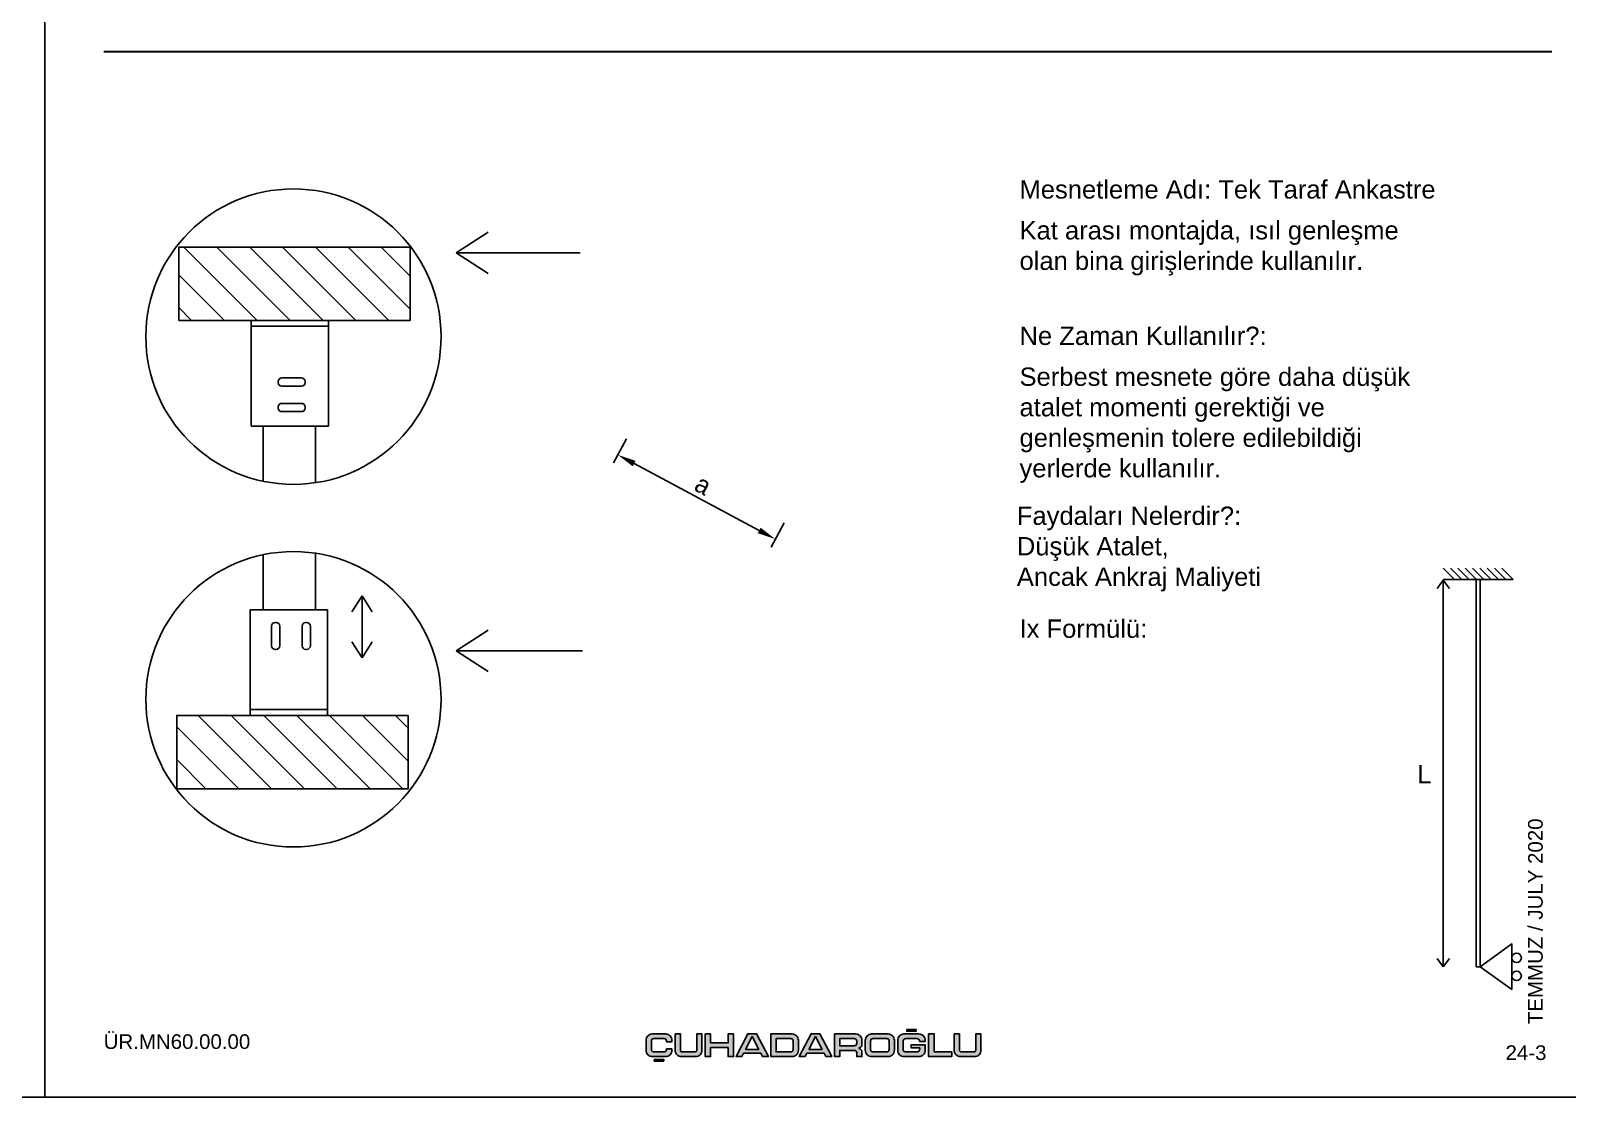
# Model space of a CAD drawing. Header units: millimetres. Extents: x 11916 to 12756, y 2720 to 3017.
# Drawn here: x 12334 to 12544, y 2720.1 to 2865.8 of the extents above; entities that cross this region are included whole.
import ezdxf

# ---------------------------------------------------------------- set-up
doc = ezdxf.new("R2010")
doc.units = ezdxf.units.MM
doc.layers.add('ANTET', color=7, linetype='Continuous')
doc.layers.add('ANTET_K', color=179, linetype='Continuous')
doc.dimstyles.new('ISO-25', dxfattribs={"dimtxt": 2.5, "dimasz": 2.5, "dimexe": 1.25, "dimexo": 0.625, "dimtad": 1, "dimtxsty": 'Standard', "dimcen": 2.5, "dimadec": 0, "dimazin": 0, "dimtfac": 1, "dimtmove": 0, "dimatfit": 3, "dimfxl": 1, "dimarcsym": 0})

# ---------------------------------------------------------------- blocks, each defined once
blk = doc.blocks.new('*D4')
at = {"layer": 'ANTET', "color": 0, "linetype": 'ByBlock', "lineweight": -2, "transparency": 16777216}
for p, q in [((12415.47, 2810.1), (12413.69, 2806.78)), ((12416.49, 2806.7), (12433.59, 2797.56)), ((12436.98, 2798.6), (12435.2, 2795.28))]:
    blk.add_line(p, q, dxfattribs=at)
at = {"layer": 'ANTET', "color": 0, "transparency": 16777216}
for points in [[(12416.68, 2807.07), (12416.29, 2806.33), (12414.28, 2807.88)], [(12433.79, 2797.93), (12433.39, 2797.19), (12435.79, 2796.38)]]:
    blk.add_solid(points, dxfattribs=at)
at = {"layer": 'Defpoints', "color": 0, "transparency": 16777216}
for p in [(12415.76, 2810.65), (12437.27, 2799.15), (12435.79, 2796.38)]:
    blk.add_point(p, dxfattribs=at)
at = {"layer": 'ANTET', "color": 0, "transparency": 16777216, "insert": (12425.92, 2803.79), "char_height": 2.5, "attachment_point": 5, "rotation": 331.8759}
blk.add_mtext('a', dxfattribs=at)
blk = doc.blocks.new('ÇUHADAROĞLU')
at = {"layer": 'ANTET'}
h = blk.add_hatch(color=7, dxfattribs=at)
h.paths.add_polyline_path([(159.1, 19.64, -0.414214), (159.42, 19.96), (160.84, 19.96, -0.414214), (161.16, 19.64), (161.16, 19.54), (161.9, 19.54), (161.9, 19.73, 0.414214), (161.05, 20.59), (159.21, 20.59, 0.414214), (158.36, 19.73), (158.36, 18.36, 0.414214), (159.21, 17.51), (161.05, 17.51, 0.414214), (161.9, 18.36), (161.9, 18.55), (161.16, 18.55), (161.16, 18.46, -0.414214), (160.84, 18.13), (159.42, 18.13, -0.414214), (159.1, 18.46)])
h.paths.add_polyline_path([(159.48, 17.12), (159.48, 16.9), (160.78, 16.9), (160.78, 17.12)])
h.paths.add_polyline_path([(165.15, 17.51, 0.414214), (166, 18.36), (166, 20.59), (165.29, 20.59), (165.29, 18.39, -0.414214), (165.03, 18.13), (163.32, 18.13, -0.414214), (163.06, 18.39), (163.06, 20.59), (162.35, 20.59), (162.35, 18.36, 0.414214), (163.2, 17.51)])
h.paths.add_polyline_path([(167.19, 18.73), (169.58, 18.73), (169.58, 17.51), (170.32, 17.51), (170.32, 20.59), (169.58, 20.59), (169.58, 19.36), (167.19, 19.36), (167.19, 20.59), (166.45, 20.59), (166.45, 17.51), (167.19, 17.51)])
h.paths.add_polyline_path([(170.66, 17.51), (171.46, 17.51), (171.69, 17.95), (174.05, 17.95), (174.29, 17.51), (175.09, 17.51), (173.48, 20.6), (172.27, 20.6)])
h.paths.add_polyline_path([(171.97, 18.49), (172.87, 20.23), (173.78, 18.49)], flags=16)
h.paths.add_polyline_path([(175.43, 17.51), (178.34, 17.51, 0.414214), (179.19, 18.36), (179.19, 19.73, 0.414214), (178.34, 20.59), (175.43, 20.59)])
h.paths.add_polyline_path([(176.14, 19.96), (178.15, 19.96, -0.414214), (178.47, 19.64), (178.47, 18.46, -0.414214), (178.15, 18.13), (176.14, 18.13)], flags=16)
h.paths.add_polyline_path([(180.34, 17.95), (182.7, 17.95), (182.94, 17.51), (183.74, 17.51), (182.13, 20.6), (180.92, 20.6), (179.31, 17.51), (180.11, 17.51)])
h.paths.add_polyline_path([(180.62, 18.49), (181.52, 20.23), (182.43, 18.49)], flags=16)
h.paths.add_polyline_path([(184.84, 18.34), (186.84, 18.34, -0.414214), (187.17, 18.02), (187.17, 17.51), (187.88, 17.51), (187.88, 18.21, 0.203358), (187.78, 18.44, 0.098259), (187.5, 18.62), (187.5, 18.7, 0.058399), (187.74, 18.83, 0.246853), (187.88, 19.09), (187.88, 19.73, 0.414214), (187.03, 20.59), (184.13, 20.59), (184.13, 17.51), (184.84, 17.51)])
h.paths.add_polyline_path([(184.84, 18.99), (184.84, 19.96), (186.82, 19.96, -0.414214), (187.17, 19.61), (187.17, 19.31, -0.414214), (186.84, 18.99)], flags=16)
h.paths.add_polyline_path([(191.45, 17.51, 0.414214), (192.31, 18.36), (192.31, 19.73, 0.414214), (191.45, 20.59), (189.19, 20.59, 0.414214), (188.33, 19.73), (188.33, 18.36, 0.414214), (189.19, 17.51)])
h.paths.add_polyline_path([(189.37, 18.13, -0.414214), (189.05, 18.46), (189.05, 19.64, -0.414214), (189.37, 19.96), (191.27, 19.96, -0.414214), (191.59, 19.64), (191.59, 18.46, -0.414214), (191.27, 18.13)], flags=16)
h.paths.add_polyline_path([(193.61, 17.51), (195.66, 17.51, 0.414214), (196.51, 18.36), (196.51, 19.11), (194.59, 19.11), (194.59, 18.7), (195.78, 18.7), (195.78, 18.54, -0.414214), (195.37, 18.13), (193.9, 18.13, -0.414214), (193.49, 18.54), (193.49, 19.55, -0.414214), (193.9, 19.96), (195.37, 19.96, -0.407741), (195.78, 19.56), (196.51, 19.56), (196.51, 19.73, 0.414214), (195.66, 20.59), (193.61, 20.59, 0.414214), (192.76, 19.73), (192.76, 18.36, 0.414214)])
h.paths.add_polyline_path([(195.28, 20.97), (195.28, 21.19), (193.99, 21.19), (193.99, 20.97)])
h.paths.add_polyline_path([(200.14, 17.51), (200.14, 18.13), (197.76, 18.13), (197.76, 20.59), (196.97, 20.59), (196.97, 17.51)])
h.paths.add_polyline_path([(201.2, 18.39), (201.2, 20.59), (200.48, 20.59), (200.48, 18.36, 0.414214), (201.34, 17.51), (203.28, 17.51, 0.414214), (204.13, 18.36), (204.13, 20.59), (203.42, 20.59), (203.42, 18.39, -0.414214), (203.16, 18.13), (201.46, 18.13, -0.414214)])
h = blk.add_hatch(color=7, dxfattribs=at)
h.paths.add_polyline_path([(159.1, 19.64, -0.414214), (159.42, 19.96), (160.84, 19.96, -0.414214), (161.16, 19.64), (161.16, 19.54), (161.9, 19.54), (161.9, 19.73, 0.414214), (161.05, 20.59), (159.21, 20.59, 0.414214), (158.36, 19.73), (158.36, 18.36, 0.414214), (159.21, 17.51), (161.05, 17.51, 0.414214), (161.9, 18.36), (161.9, 18.55), (161.16, 18.55), (161.16, 18.46, -0.414214), (160.84, 18.13), (159.42, 18.13, -0.414214), (159.1, 18.46)])
h.paths.add_polyline_path([(159.48, 17.12), (159.48, 16.9), (160.78, 16.9), (160.78, 17.12)])
h.paths.add_polyline_path([(165.15, 17.51, 0.414214), (166, 18.36), (166, 20.59), (165.29, 20.59), (165.29, 18.39, -0.414214), (165.03, 18.13), (163.32, 18.13, -0.414214), (163.06, 18.39), (163.06, 20.59), (162.35, 20.59), (162.35, 18.36, 0.414214), (163.2, 17.51)])
h.paths.add_polyline_path([(167.19, 18.73), (169.58, 18.73), (169.58, 17.51), (170.32, 17.51), (170.32, 20.59), (169.58, 20.59), (169.58, 19.36), (167.19, 19.36), (167.19, 20.59), (166.45, 20.59), (166.45, 17.51), (167.19, 17.51)])
h.paths.add_polyline_path([(170.66, 17.51), (171.46, 17.51), (171.69, 17.95), (174.05, 17.95), (174.29, 17.51), (175.09, 17.51), (173.48, 20.6), (172.27, 20.6)])
h.paths.add_polyline_path([(171.97, 18.49), (172.87, 20.23), (173.78, 18.49)], flags=16)
h.paths.add_polyline_path([(175.43, 17.51), (178.34, 17.51, 0.414214), (179.19, 18.36), (179.19, 19.73, 0.414214), (178.34, 20.59), (175.43, 20.59)])
h.paths.add_polyline_path([(176.14, 19.96), (178.15, 19.96, -0.414214), (178.47, 19.64), (178.47, 18.46, -0.414214), (178.15, 18.13), (176.14, 18.13)], flags=16)
h.paths.add_polyline_path([(180.34, 17.95), (182.7, 17.95), (182.94, 17.51), (183.74, 17.51), (182.13, 20.6), (180.92, 20.6), (179.31, 17.51), (180.11, 17.51)])
h.paths.add_polyline_path([(180.62, 18.49), (181.52, 20.23), (182.43, 18.49)], flags=16)
h.paths.add_polyline_path([(184.84, 18.34), (186.84, 18.34, -0.414214), (187.17, 18.02), (187.17, 17.51), (187.88, 17.51), (187.88, 18.21, 0.203358), (187.78, 18.44, 0.098259), (187.5, 18.62), (187.5, 18.7, 0.058399), (187.74, 18.83, 0.246853), (187.88, 19.09), (187.88, 19.73, 0.414214), (187.03, 20.59), (184.13, 20.59), (184.13, 17.51), (184.84, 17.51)])
h.paths.add_polyline_path([(184.84, 18.99), (184.84, 19.96), (186.82, 19.96, -0.414214), (187.17, 19.61), (187.17, 19.31, -0.414214), (186.84, 18.99)], flags=16)
h.paths.add_polyline_path([(191.45, 17.51, 0.414214), (192.31, 18.36), (192.31, 19.73, 0.414214), (191.45, 20.59), (189.19, 20.59, 0.414214), (188.33, 19.73), (188.33, 18.36, 0.414214), (189.19, 17.51)])
h.paths.add_polyline_path([(189.37, 18.13, -0.414214), (189.05, 18.46), (189.05, 19.64, -0.414214), (189.37, 19.96), (191.27, 19.96, -0.414214), (191.59, 19.64), (191.59, 18.46, -0.414214), (191.27, 18.13)], flags=16)
h.paths.add_polyline_path([(193.61, 17.51), (195.66, 17.51, 0.414214), (196.51, 18.36), (196.51, 19.11), (194.59, 19.11), (194.59, 18.7), (195.78, 18.7), (195.78, 18.54, -0.414214), (195.37, 18.13), (193.9, 18.13, -0.414214), (193.49, 18.54), (193.49, 19.55, -0.414214), (193.9, 19.96), (195.37, 19.96, -0.407741), (195.78, 19.56), (196.51, 19.56), (196.51, 19.73, 0.414214), (195.66, 20.59), (193.61, 20.59, 0.414214), (192.76, 19.73), (192.76, 18.36, 0.414214)])
h.paths.add_polyline_path([(195.28, 20.97), (195.28, 21.19), (193.99, 21.19), (193.99, 20.97)])
h.paths.add_polyline_path([(200.14, 17.51), (200.14, 18.13), (197.76, 18.13), (197.76, 20.59), (196.97, 20.59), (196.97, 17.51)])
h.paths.add_polyline_path([(201.2, 18.39), (201.2, 20.59), (200.48, 20.59), (200.48, 18.36, 0.414214), (201.34, 17.51), (203.28, 17.51, 0.414214), (204.13, 18.36), (204.13, 20.59), (203.42, 20.59), (203.42, 18.39, -0.414214), (203.16, 18.13), (201.46, 18.13, -0.414214)])
at = {"layer": 'ANTET', "color": 7}
for points in [[(193.99, 21.19), (193.99, 20.97), (195.28, 20.97), (195.28, 21.19)], [(193.99, 21.19), (193.99, 20.97), (195.28, 20.97), (195.28, 21.19)], [(167.19, 20.59), (167.19, 19.36), (169.58, 19.36), (169.58, 20.59), (170.32, 20.59), (170.32, 17.51), (169.58, 17.51), (169.58, 18.73), (167.19, 18.73), (167.19, 17.51), (166.45, 17.51), (166.45, 20.59)], [(167.19, 20.59), (167.19, 19.36), (169.58, 19.36), (169.58, 20.59), (170.32, 20.59), (170.32, 17.51), (169.58, 17.51), (169.58, 18.73), (167.19, 18.73), (167.19, 17.51), (166.45, 17.51), (166.45, 20.59)], [(171.46, 17.51), (171.69, 17.95), (174.05, 17.95), (174.29, 17.51), (175.09, 17.51), (173.48, 20.6), (172.27, 20.6), (170.66, 17.51)], [(171.46, 17.51), (171.69, 17.95), (174.05, 17.95), (174.29, 17.51), (175.09, 17.51), (173.48, 20.6), (172.27, 20.6), (170.66, 17.51)], [(171.97, 18.49), (173.78, 18.49), (172.87, 20.23)], [(171.97, 18.49), (173.78, 18.49), (172.87, 20.23)], [(180.11, 17.51), (180.34, 17.95), (182.7, 17.95), (182.94, 17.51), (183.74, 17.51), (182.13, 20.6), (180.92, 20.6), (179.31, 17.51)], [(180.11, 17.51), (180.34, 17.95), (182.7, 17.95), (182.94, 17.51), (183.74, 17.51), (182.13, 20.6), (180.92, 20.6), (179.31, 17.51)], [(180.62, 18.49), (182.43, 18.49), (181.52, 20.23)], [(180.62, 18.49), (182.43, 18.49), (181.52, 20.23)], [(196.97, 20.59), (196.97, 17.51), (200.14, 17.51), (200.14, 18.13), (197.76, 18.13), (197.76, 20.59)], [(196.97, 20.59), (196.97, 17.51), (200.14, 17.51), (200.14, 18.13), (197.76, 18.13), (197.76, 20.59)], [(159.48, 17.12), (159.48, 16.9), (160.78, 16.9), (160.78, 17.12)], [(159.48, 17.12), (159.48, 16.9), (160.78, 16.9), (160.78, 17.12)]]:
    blk.add_lwpolyline(points, close=True, dxfattribs=at)
for points in [[(159.42, 18.13, -0.414214), (159.1, 18.46), (159.1, 19.64, -0.414214), (159.42, 19.96), (160.84, 19.96, -0.414214), (161.16, 19.64), (161.16, 19.54), (161.9, 19.54), (161.9, 19.73, 0.414214), (161.05, 20.59), (159.21, 20.59, 0.414214), (158.36, 19.73), (158.36, 18.36, 0.414214), (159.21, 17.51), (161.05, 17.51, 0.414214), (161.9, 18.36), (161.9, 18.55), (161.16, 18.55), (161.16, 18.46, -0.414214), (160.84, 18.13)], [(159.42, 18.13, -0.414214), (159.1, 18.46), (159.1, 19.64, -0.414214), (159.42, 19.96), (160.84, 19.96, -0.414214), (161.16, 19.64), (161.16, 19.54), (161.9, 19.54), (161.9, 19.73, 0.414214), (161.05, 20.59), (159.21, 20.59, 0.414214), (158.36, 19.73), (158.36, 18.36, 0.414214), (159.21, 17.51), (161.05, 17.51, 0.414214), (161.9, 18.36), (161.9, 18.55), (161.16, 18.55), (161.16, 18.46, -0.414214), (160.84, 18.13)], [(165.03, 18.13), (163.32, 18.13, -0.414214), (163.06, 18.39), (163.06, 20.59), (162.35, 20.59), (162.35, 18.36, 0.414214), (163.2, 17.51), (165.15, 17.51, 0.414214), (166, 18.36), (166, 20.59), (165.29, 20.59), (165.29, 18.39, -0.414214)], [(165.03, 18.13), (163.32, 18.13, -0.414214), (163.06, 18.39), (163.06, 20.59), (162.35, 20.59), (162.35, 18.36, 0.414214), (163.2, 17.51), (165.15, 17.51, 0.414214), (166, 18.36), (166, 20.59), (165.29, 20.59), (165.29, 18.39, -0.414214)], [(175.43, 17.51), (175.43, 20.59), (178.34, 20.59, -0.414214), (179.19, 19.73), (179.19, 18.36, -0.414214), (178.34, 17.51)], [(175.43, 17.51), (175.43, 20.59), (178.34, 20.59, -0.414214), (179.19, 19.73), (179.19, 18.36, -0.414214), (178.34, 17.51)], [(178.47, 19.64, 0.414214), (178.15, 19.96), (176.14, 19.96), (176.14, 18.13), (178.15, 18.13, 0.414214), (178.47, 18.46)], [(178.47, 19.64, 0.414214), (178.15, 19.96), (176.14, 19.96), (176.14, 18.13), (178.15, 18.13, 0.414214), (178.47, 18.46)], [(187.88, 18.21), (187.88, 17.51), (187.17, 17.51), (187.17, 18.02, 0.414214), (186.84, 18.34), (184.84, 18.34), (184.84, 17.51), (184.13, 17.51), (184.13, 20.59), (187.03, 20.59, -0.414214), (187.88, 19.73), (187.88, 19.09, -0.246853), (187.74, 18.83, -0.058399), (187.5, 18.7), (187.5, 18.62, -0.098259), (187.78, 18.44, -0.203358)], [(187.88, 18.21), (187.88, 17.51), (187.17, 17.51), (187.17, 18.02, 0.414214), (186.84, 18.34), (184.84, 18.34), (184.84, 17.51), (184.13, 17.51), (184.13, 20.59), (187.03, 20.59, -0.414214), (187.88, 19.73), (187.88, 19.09, -0.246853), (187.74, 18.83, -0.058399), (187.5, 18.7), (187.5, 18.62, -0.098259), (187.78, 18.44, -0.203358)], [(186.82, 19.96, -0.414214), (187.17, 19.61), (187.17, 19.31, -0.414214), (186.84, 18.99), (184.84, 18.99), (184.84, 19.96)], [(186.82, 19.96, -0.414214), (187.17, 19.61), (187.17, 19.31, -0.414214), (186.84, 18.99), (184.84, 18.99), (184.84, 19.96)], [(191.45, 17.51), (189.19, 17.51, -0.414214), (188.33, 18.36), (188.33, 19.73, -0.414214), (189.19, 20.59), (191.45, 20.59, -0.414214), (192.31, 19.73), (192.31, 18.36, -0.414214)], [(191.45, 17.51), (189.19, 17.51, -0.414214), (188.33, 18.36), (188.33, 19.73, -0.414214), (189.19, 20.59), (191.45, 20.59, -0.414214), (192.31, 19.73), (192.31, 18.36, -0.414214)], [(191.59, 19.64), (191.59, 18.46, -0.414214), (191.27, 18.13), (189.37, 18.13, -0.414214), (189.05, 18.46), (189.05, 19.64, -0.414214), (189.37, 19.96), (191.27, 19.96, -0.414214)], [(191.59, 19.64), (191.59, 18.46, -0.414214), (191.27, 18.13), (189.37, 18.13, -0.414214), (189.05, 18.46), (189.05, 19.64, -0.414214), (189.37, 19.96), (191.27, 19.96, -0.414214)], [(195.78, 18.54), (195.78, 18.7), (194.59, 18.7), (194.59, 19.11), (196.51, 19.11), (196.51, 18.36, -0.414214), (195.66, 17.51), (193.61, 17.51, -0.414214), (192.76, 18.36), (192.76, 19.73, -0.414214), (193.61, 20.59), (195.66, 20.59, -0.414214), (196.51, 19.73), (196.51, 19.56), (195.78, 19.56, 0.407741), (195.37, 19.96), (193.9, 19.96, 0.414214), (193.49, 19.55), (193.49, 18.54, 0.414214), (193.9, 18.13), (195.37, 18.13, 0.414214)], [(195.78, 18.54), (195.78, 18.7), (194.59, 18.7), (194.59, 19.11), (196.51, 19.11), (196.51, 18.36, -0.414214), (195.66, 17.51), (193.61, 17.51, -0.414214), (192.76, 18.36), (192.76, 19.73, -0.414214), (193.61, 20.59), (195.66, 20.59, -0.414214), (196.51, 19.73), (196.51, 19.56), (195.78, 19.56, 0.407741), (195.37, 19.96), (193.9, 19.96, 0.414214), (193.49, 19.55), (193.49, 18.54, 0.414214), (193.9, 18.13), (195.37, 18.13, 0.414214)], [(201.34, 17.51), (203.28, 17.51, 0.414214), (204.13, 18.36), (204.13, 20.59), (203.42, 20.59), (203.42, 18.39, -0.414214), (203.16, 18.13), (201.46, 18.13, -0.414214), (201.2, 18.39), (201.2, 20.59), (200.48, 20.59), (200.48, 18.36, 0.414214)], [(201.34, 17.51), (203.28, 17.51, 0.414214), (204.13, 18.36), (204.13, 20.59), (203.42, 20.59), (203.42, 18.39, -0.414214), (203.16, 18.13), (201.46, 18.13, -0.414214), (201.2, 18.39), (201.2, 20.59), (200.48, 20.59), (200.48, 18.36, 0.414214)]]:
    blk.add_lwpolyline(points, format="xyb", close=True, dxfattribs=at)
blk = doc.blocks.new('ÜR.KTGR.1A')
at = {"insert": (-248.38, 1804.14), "char_height": 2, "width": 54.4479, "attachment_point": 1}
blk.add_mtext('{\\pxql;\\fArial Unicode MS|b0|i0|c0|p34;{\\C7;ÜR.MN60.00.00}}', dxfattribs=at)
blk = doc.blocks.new('MN60.S.1')
at = {"layer": 'ANTET_K', "color": 252}
blk.add_lwpolyline([(9907.25, 888.56), (9907.25, 1185.56), (10117.25, 1185.56), (10117.25, 888.56)], close=True, dxfattribs=at)
for name, p in [('ÜR.KTGR.1A', (10163.66, -906.98)), ('ÇUHADAROĞLU', (9831.04, 876.61))]:
    blk.add_blockref(name, p)

msp = doc.modelspace()

# ---------------------------------------------------------------- hatches: boundary and pattern name
h = msp.add_hatch()
h.set_pattern_fill('ANSI31', color=256, angle=90, style=0)
h.set_pattern_definition([(135, (15307.11, -8265.4752), (-2.245064, -2.245064), [])])
h.paths.add_polyline_path([(12385.878, 2826.232), (12385.878, 2836.251), (12354.245, 2836.251), (12354.245, 2826.232)])
h = msp.add_hatch()
h.set_pattern_fill('ANSI31', color=256, angle=270, style=0)
h.set_pattern_definition([(315, (9432.7494, 13864.0105), (2.245064, 2.245064), [])])
h.paths.add_polyline_path([(12353.981, 2772.303), (12353.981, 2762.284), (12385.614, 2762.284), (12385.614, 2772.303)])

# ---------------------------------------------------------------- linework, layer by layer
for p, q in [((12392.166, 2835.483), (12396.556, 2838.297)), ((12392.166, 2835.483), (12409.111, 2835.483)), ((12392.166, 2835.483), (12396.556, 2832.669)), ((12364.136, 2825.45), (12374.718, 2825.45)), ((12528.624, 2790.853), (12527.07, 2792.407)), ((12528.624, 2790.853), (12527.07, 2792.407)), ((12528.624, 2790.853), (12527.07, 2792.407)), ((12528.624, 2790.853), (12527.07, 2792.407)), ((12529.624, 2790.853), (12528.07, 2792.407)), ((12529.624, 2790.853), (12528.07, 2792.407)), ((12529.624, 2790.853), (12528.07, 2792.407)), ((12529.624, 2790.853), (12528.07, 2792.407)), ((12530.624, 2790.853), (12529.07, 2792.407)), ((12530.624, 2790.853), (12529.07, 2792.407)), ((12530.624, 2790.853), (12529.07, 2792.407)), ((12530.624, 2790.853), (12529.07, 2792.407)), ((12531.624, 2790.853), (12530.07, 2792.407)), ((12531.624, 2790.853), (12530.07, 2792.407)), ((12531.624, 2790.853), (12530.07, 2792.407)), ((12531.624, 2790.853), (12530.07, 2792.407)), ((12532.624, 2790.853), (12531.07, 2792.407)), ((12532.624, 2790.853), (12531.07, 2792.407)), ((12532.624, 2790.853), (12531.07, 2792.407)), ((12532.624, 2790.853), (12531.07, 2792.407)), ((12533.624, 2790.853), (12532.07, 2792.407)), ((12533.624, 2790.853), (12532.07, 2792.407)), ((12533.624, 2790.853), (12532.07, 2792.407)), ((12533.624, 2790.853), (12532.07, 2792.407)), ((12534.624, 2790.853), (12533.07, 2792.407)), ((12534.624, 2790.853), (12533.07, 2792.407)), ((12534.624, 2790.853), (12533.07, 2792.407)), ((12534.624, 2790.853), (12533.07, 2792.407)), ((12535.624, 2790.853), (12534.07, 2792.407)), ((12535.624, 2790.853), (12534.07, 2792.407)), ((12535.624, 2790.853), (12534.07, 2792.407)), ((12535.624, 2790.853), (12534.07, 2792.407)), ((12536.624, 2790.853), (12535.07, 2792.407)), ((12536.624, 2790.853), (12535.07, 2792.407)), ((12536.624, 2790.853), (12535.07, 2792.407)), ((12536.624, 2790.853), (12535.07, 2792.407)), ((12527.083, 2790.754), (12526.25, 2789.625)), ((12527.07, 2790.853), (12536.624, 2790.853)), ((12527.083, 2790.754), (12527.083, 2737.961)), ((12527.083, 2790.754), (12527.915, 2789.625)), ((12532.112, 2790.853), (12532.112, 2737.961)), ((12379.304, 2788.648), (12377.897, 2786.453)), ((12379.304, 2780.174), (12379.304, 2788.648)), ((12379.304, 2788.648), (12380.711, 2786.453)), ((12392.166, 2781.131), (12396.556, 2783.945)), ((12379.304, 2780.174), (12377.897, 2782.369)), ((12379.304, 2780.174), (12380.711, 2782.369)), ((12392.166, 2781.131), (12409.446, 2781.131)), ((12392.166, 2781.131), (12396.556, 2778.317)), ((12374.577, 2773.086), (12363.995, 2773.086)), ((12527.083, 2737.961), (12526.25, 2739.09)), ((12527.083, 2737.961), (12527.915, 2739.09))]:
    msp.add_line(p, q)
at = {"const_width": 0.3}
msp.add_lwpolyline([(12343.992, 2862.969), (12541.934, 2862.969)], dxfattribs=at)
for points in [[(12354.245, 2826.232), (12385.878, 2826.232), (12385.878, 2836.251), (12354.245, 2836.251)], [(12364.136, 2811.817), (12374.718, 2811.817), (12374.718, 2826.232), (12364.136, 2826.232)], [(12532.112, 2790.853), (12532.112, 2737.961), (12531.582, 2737.961), (12531.582, 2790.853)], [(12374.577, 2786.718), (12363.995, 2786.718), (12363.995, 2772.303), (12374.577, 2772.303)], [(12385.614, 2772.303), (12353.981, 2772.303), (12353.981, 2762.284), (12385.614, 2762.284)], [(12536.451, 2734.84), (12532.112, 2737.961), (12536.451, 2741.083)]]:
    msp.add_lwpolyline(points, close=True)
for points in [[(12367.853, 2817.891), (12367.853, 2817.757, 0.4142136), (12368.353, 2817.257), (12371.022, 2817.257, 0.4142136), (12371.522, 2817.757), (12371.522, 2817.891, 0.4142136), (12371.022, 2818.391), (12368.353, 2818.391, 0.4142136)], [(12367.853, 2814.425), (12367.853, 2814.291, 0.4142136), (12368.353, 2813.791), (12371.022, 2813.791, 0.4142136), (12371.522, 2814.291), (12371.522, 2814.425, 0.4142136), (12371.022, 2814.925), (12368.353, 2814.925, 0.4142136)], [(12367.563, 2784.988), (12367.429, 2784.988, 0.4142136), (12366.929, 2784.488), (12366.929, 2781.819, 0.4142136), (12367.429, 2781.319), (12367.563, 2781.319, 0.4142136), (12368.063, 2781.819), (12368.063, 2784.488, 0.4142136)], [(12371.742, 2784.988), (12371.608, 2784.988, 0.4142136), (12371.108, 2784.488), (12371.108, 2781.819, 0.4142136), (12371.608, 2781.319), (12371.742, 2781.319, 0.4142136), (12372.242, 2781.819), (12372.242, 2784.488, 0.4142136)]]:
    msp.add_lwpolyline(points, format="xyb", close=True)
for points in [[(12365.799, 2811.817), (12365.799, 2804.289)], [(12372.949, 2804.088), (12372.949, 2811.817)], [(12365.799, 2794.247), (12365.799, 2786.718)], [(12372.949, 2786.718), (12372.949, 2794.447)]]:
    msp.add_lwpolyline(points)
for centre, radius in [((12369.93, 2824.036), 20.175), ((12369.93, 2774.499), 20.175), ((12537.101, 2739.183), 0.65), ((12537.101, 2736.714), 0.65)]:
    msp.add_circle(centre, radius)

# ---------------------------------------------------------------- block references
at = {"layer": 'ANTET', "color": 0}
for p in [(2218.714, 1831.58), (2428.714, 1831.58)]:
    msp.add_blockref('MN60.S.1', p, dxfattribs=at)

# ---------------------------------------------------------------- texts
at = {"attachment_point": 1}
for s, insert, char_height in [('{\\fArial|b0|i0|c162|p34;\\H0.8333x;Mesnetleme Adı: Tek Taraf Ankastre}', (12469.162, 2845.4), 3), ('{\\fArial|b0|i0|c162|p34;Ne Zaman Kullanılır?:}', (12469.162, 2825.4), 2.4999), ('{\\fArial|b0|i0|c162|p34;Faydaları Nelerdir?:\\PDüşük Atalet,\\PAncak Ankraj Maliyeti}', (12468.796, 2800.827), 2.4999), ('{\\fArial|b0|i0|c162|p34;Ix Formülü:}', (12469.162, 2785.4), 2.4999), ('{\\fArial|b0|i0|c162|p34;L}', (12523.512, 2765.518), 2.4999)]:
    msp.add_mtext(s, dxfattribs=dict(at, insert=insert, char_height=char_height))
at = {"insert": (12538.667, 2730.124), "char_height": 2, "width": 44.87301, "attachment_point": 1, "rotation": 90}
msp.add_mtext('{\\fArial Unicode MS|b0|i0|c0|p34;{\\C7;TEMMUZ / JULY 2020}}', dxfattribs=at)
at = {"insert": (12541.178, 2727.228), "char_height": 2, "width": 4.43689, "attachment_point": 3}
msp.add_mtext('{\\fArial Unicode MS|b0|i0|c0|p0;{\\C7;24-3}}', dxfattribs=at)
at = {"layer": 'ANTET', "color": 0, "char_height": 2.5, "attachment_point": 1}
for s, insert in [('{\\fArial|b0|i0|c162|p34;\\C256;Kat arası montajda, ısıl genleşme olan bina girişlerinde kullanılır.}', (12469.162, 2839.817)), ('{\\fArial|b0|i0|c162|p34;\\C256;Serbest mesnete göre daha düşük atalet momenti gerektiği ve genleşmenin tolere edilebildiği yerlerde kullanılır.}', (12469.162, 2819.817))]:
    msp.add_mtext_dynamic_manual_height_columns(s, width=56.16239, gutter_width=12.5, heights=[0], dxfattribs=dict(at, insert=insert))

# ---------------------------------------------------------------- dimensions: what is measured, and where the dimension line sits
at = {"layer": 'ANTET', "color": 5}
dim = msp.add_aligned_dim(p1=(12415.763, 2810.647), p2=(12437.272, 2799.15), distance=-3.137, text='a', dimstyle='ISO-25', override={"dimarcsym": 1}, dxfattribs=at)
dim.commit()
dim.dimension.update_dxf_attribs({"geometry": '*D4', "text_midpoint": (12425.922, 2803.785)})

doc.saveas('drawing.dxf')
